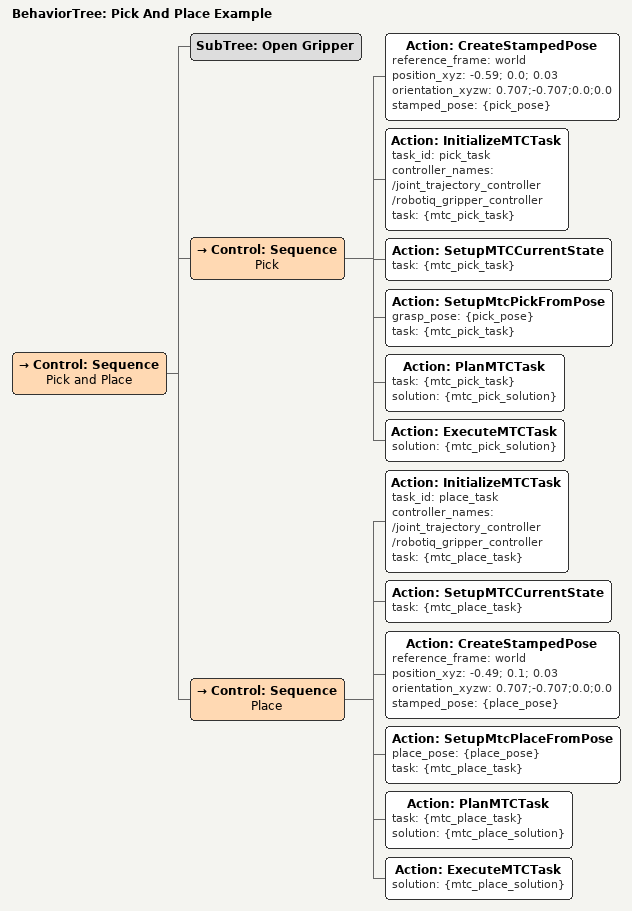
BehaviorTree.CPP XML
<?xml version='1.0' encoding='UTF-8'?>
<root BTCPP_format="4" main_tree_to_execute="Pick And Place Example">
  <BehaviorTree ID="Pick And Place Example" _description="Pick and place example objective" _hardcoded="false">
    <Control ID="Sequence" name="Pick and Place">
      <SubTree ID="Open Gripper"/>
      <Control ID="Sequence" name="Pick">
        <Action ID="CreateStampedPose" reference_frame="world" position_xyz="-0.59; 0.0; 0.03" orientation_xyzw="0.707;-0.707;0.0;0.0" stamped_pose="{pick_pose}"/>
        <Action ID="InitializeMTCTask" task_id="pick_task" controller_names="/joint_trajectory_controller /robotiq_gripper_controller" task="{mtc_pick_task}"/>
        <Action ID="SetupMTCCurrentState" task="{mtc_pick_task}"/>
        <Action ID="SetupMtcPickFromPose" grasp_pose="{pick_pose}" task="{mtc_pick_task}"/>
        <Action ID="PlanMTCTask" task="{mtc_pick_task}" solution="{mtc_pick_solution}"/>
        <Action ID="ExecuteMTCTask" solution="{mtc_pick_solution}"/>
      </Control>
      <Control ID="Sequence" name="Place">
        <Action ID="InitializeMTCTask" task_id="place_task" controller_names="/joint_trajectory_controller /robotiq_gripper_controller" task="{mtc_place_task}"/>
        <Action ID="SetupMTCCurrentState" task="{mtc_place_task}"/>
        <Action ID="CreateStampedPose" reference_frame="world" position_xyz="-0.49; 0.1; 0.03" orientation_xyzw="0.707;-0.707;0.0;0.0" stamped_pose="{place_pose}"/>
        <Action ID="SetupMtcPlaceFromPose" place_pose="{place_pose}" task="{mtc_place_task}"/>
        <Action ID="PlanMTCTask" task="{mtc_place_task}" solution="{mtc_place_solution}"/>
        <Action ID="ExecuteMTCTask" solution="{mtc_place_solution}"/>
      </Control>
    </Control>
  </BehaviorTree>
</root>
